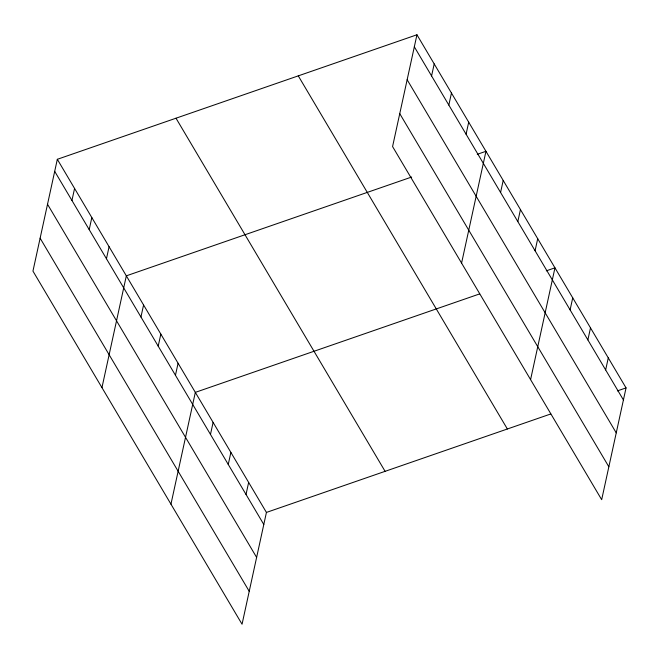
<?xml version="1.0" encoding="UTF-8"?>
<svg xmlns="http://www.w3.org/2000/svg" width="659" height="659" viewBox="0 0 659 659"><rect width="100%" height="100%" fill="white"/><g stroke="black" fill="none" stroke-linecap="round" stroke-linejoin="round"><path stroke-width="0.99" d="M57.325 159.305L32.95 271.104L242.051 624.23L266.425 512.43L57.325 159.305L416.949 34.77L626.05 387.896L601.675 499.695L392.575 146.57L416.949 34.77M71.946 200.484L74.574 188.433M89.204 229.612L91.823 217.569M106.453 258.748L109.081 246.705M101.956 387.632L126.33 275.833L411.661 177.032M140.952 317.012L143.58 304.969M158.201 346.148L160.829 334.105M175.451 375.284L178.078 363.233M170.953 504.168L195.328 392.369L479.694 293.898M210.476 434.429L213.104 422.386M228.253 464.447L230.881 452.404M246.021 494.464L248.649 482.413M431.579 75.95L434.207 63.907M448.828 105.078L451.456 93.034M466.078 134.214L468.706 122.17M461.58 263.098L485.955 151.298L477.273 154.305M500.576 192.477L503.204 180.434M517.826 221.613L520.453 209.57M535.083 250.749L537.703 238.698M530.577 379.633L554.96 267.834L546.27 270.841M570.101 309.895L572.729 297.852M587.877 339.912L590.505 327.869M605.654 369.93L608.273 357.878M266.425 512.43L550.792 413.959M617.368 390.902L626.05 387.896M414.33 46.814L623.422 399.947M407.147 79.731L616.247 432.864M399.758 113.653L608.85 466.778M298.28 75.867L507.372 428.993M176.002 118.208L385.103 471.333M54.697 171.348L263.798 524.473M47.522 204.265L256.623 557.399M40.125 238.187L249.226 591.312"/></g></svg>
